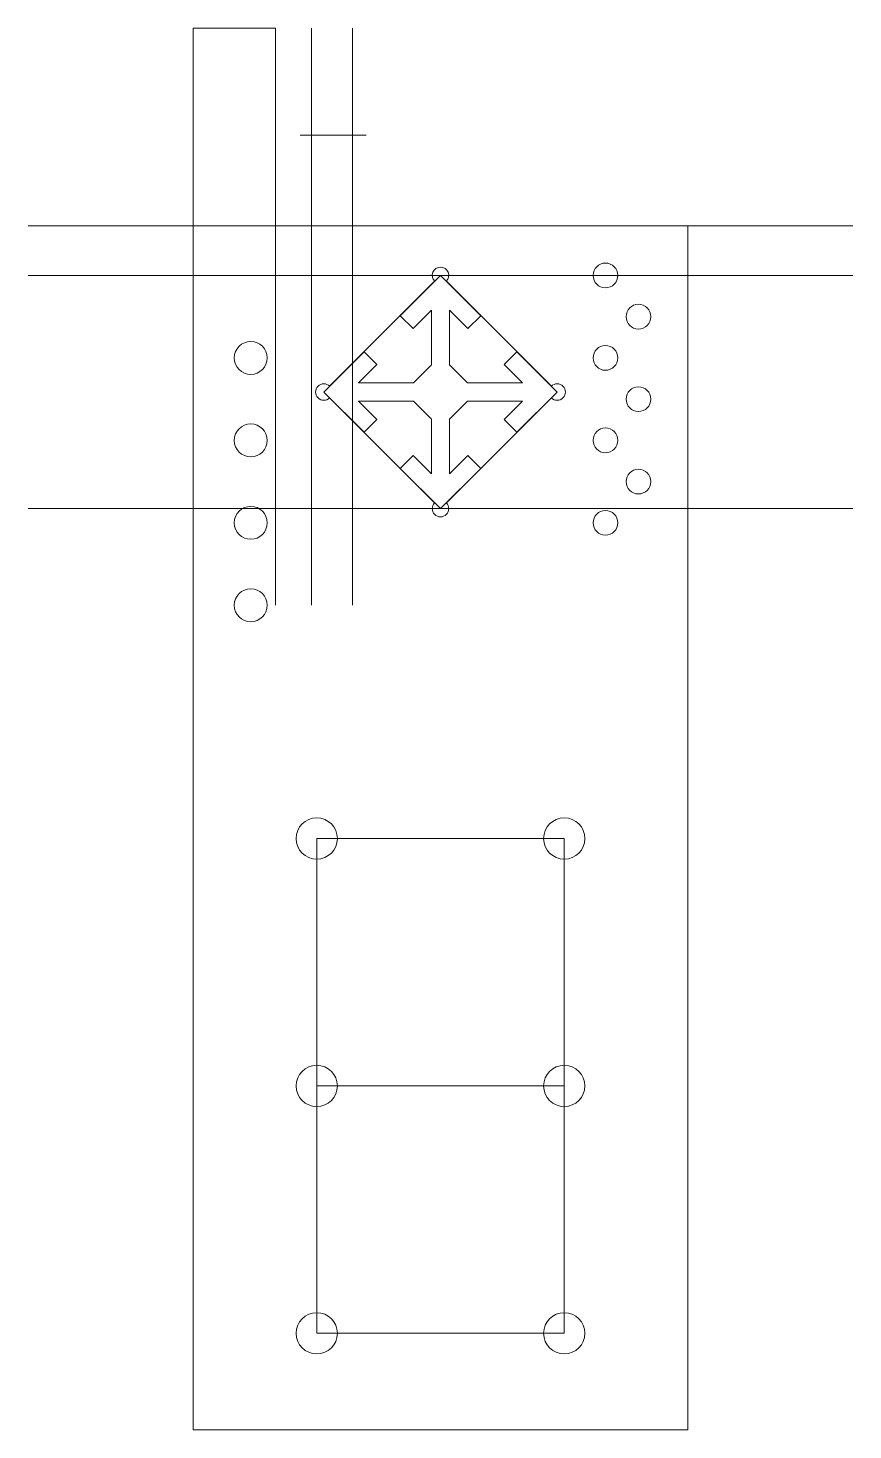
# Model space of a CAD drawing. Header units: millimetres. Extents: x -50 to 50, y -140 to 30.
import ezdxf

# ---------------------------------------------------------------- set-up
doc = ezdxf.new("R2010")
doc.units = ezdxf.units.MM
doc.layers.add('plate', color=178, linetype='Continuous', lineweight=0, true_color=0x000000)
doc.layers.add('skel', color=1, linetype='Continuous', lineweight=0, true_color=0xff0000)

msp = doc.modelspace()

# ---------------------------------------------------------------- linework, layer by layer
at = {"layer": 'plate'}
for p, q in [((-30, -140), (-30, 30)), ((-30, 30), (-20, 30)), ((-20, 30), (-20, 0)), ((-15.65, 0), (-15.65, 17)), ((-15.65, 17), (-10.65, 17)), ((-10.65, 17), (-10.65, 6)), ((-10.65, 6), (30, 6)), ((30, 6), (30, -140)), ((-20, 0), (-15.65, 0)), ((-0.71, -0.71), (-13.44, -13.44)), ((13.44, -13.44), (0.71, -0.71)), ((-13.44, -14.85), (-0.71, -27.58)), ((0.71, -27.58), (13.44, -14.85)), ((30, -140), (-30, -140))]:
    msp.add_line(p, q, dxfattribs=at)
for centre, radius in [((20, 0), 1.5), ((24, -5), 1.5), ((-23, -10), 2), ((20, -10), 1.5), ((24, -15), 1.5), ((-23, -20), 2), ((20, -20), 1.5), ((24, -25), 1.5), ((-23, -30), 2), ((20, -30), 1.5), ((-23, -40), 2), ((-15, -68.28), 2.5), ((15, -68.28), 2.5), ((-15, -98.28), 2.5), ((15, -98.28), 2.5), ((-15, -128.28), 2.5), ((15, -128.28), 2.5)]:
    msp.add_circle(centre, radius, dxfattribs=at)
for centre, start, end in [((0, 0), 315, 225), ((-14.14, -14.14), 45, 315), ((14.14, -14.14), 225, 135), ((0, -28.28), 135, 45)]:
    msp.add_arc(centre, 1, start, end, dxfattribs=at)
at = {"layer": 'skel'}
for p, q in [((-20, 30), (-20, -40)), ((-15.65, 30), (-15.65, -40)), ((-10.65, 30), (-10.65, -40)), ((-17, 17), (-9, 17)), ((-50, 6), (50, 6)), ((-50, 0), (50, 0)), ((0, 0), (-4.88, -4.88)), ((4.88, -4.88), (0, 0)), ((-3.32, -6.43), (-4.88, -4.88)), ((-1.1, -4.21), (-3.32, -6.43)), ((-1.1, -4.21), (-1.1, -10.86)), ((3.32, -6.43), (1.1, -4.21)), ((1.1, -4.21), (1.1, -10.86)), ((4.88, -4.88), (3.32, -6.43)), ((-9.26, -9.26), (-14.14, -14.14)), ((-9.26, -9.26), (-7.71, -10.82)), ((7.71, -10.82), (9.26, -9.26)), ((14.14, -14.14), (9.26, -9.26)), ((-7.71, -10.82), (-9.93, -13.04)), ((-1.1, -10.86), (-3.28, -13.04)), ((3.28, -13.04), (1.1, -10.86)), ((9.93, -13.04), (7.71, -10.82)), ((-9.93, -13.04), (-3.28, -13.04)), ((3.28, -13.04), (9.93, -13.04)), ((-14.14, -14.14), (-9.26, -19.02)), ((-9.93, -15.24), (-7.71, -17.47)), ((-9.93, -15.24), (-3.28, -15.24)), ((-3.28, -15.24), (-1.1, -17.43)), ((1.1, -17.43), (3.28, -15.24)), ((3.28, -15.24), (9.93, -15.24)), ((7.71, -17.47), (9.93, -15.24)), ((9.26, -19.02), (14.14, -14.14)), ((-7.71, -17.47), (-9.26, -19.02)), ((-1.1, -17.43), (-1.1, -24.07)), ((1.1, -17.43), (1.1, -24.07)), ((9.26, -19.02), (7.71, -17.47)), ((-4.88, -23.41), (-3.32, -21.85)), ((-3.32, -21.85), (-1.1, -24.07)), ((1.1, -24.07), (3.32, -21.85)), ((3.32, -21.85), (4.88, -23.41)), ((-4.88, -23.41), (0, -28.28)), ((0, -28.28), (4.88, -23.41)), ((-50, -28.28), (50, -28.28)), ((-15, -68.28), (15, -68.28)), ((-15, -68.28), (-15, -128.28)), ((15, -68.28), (15, -128.28)), ((-15, -98.28), (15, -98.28)), ((-15, -128.28), (15, -128.28))]:
    msp.add_line(p, q, dxfattribs=at)

doc.saveas('drawing.dxf')
